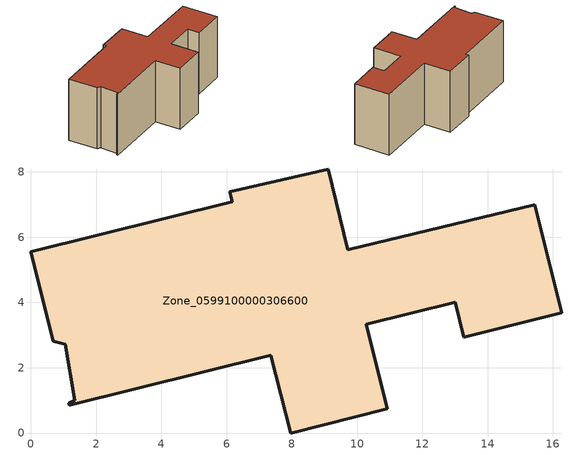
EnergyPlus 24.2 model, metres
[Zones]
Zone_0599100000306600
 floor ground (C_G): 0.69,2.81 0,5.55 6.18,7.08 6.1,7.39 9.11,8.09 9.72,5.62 15.44,7 16.27,3.68 13.27,2.93 13,4.01 10.28,3.33 10.93,0.75 7.96,0 7.36,2.39 1.19,0.85 1.17,0.91 1.34,1.01 1.05,2.72 z0
 wall outside (C_F): 0,5.55 0.69,2.81 1.05,2.72 1.34,1.01 1.17,0.91 1.19,0.85 7.36,2.39 7.96,0 10.93,0.75 10.28,3.33 13,4.01 13.27,2.93 16.27,3.68 15.44,7 9.72,5.62 9.11,8.09 6.1,7.39 6.18,7.08 0,5.55 z0:6.1
 roof outside (C_R): 1.19,0.85 7.36,2.39 7.96,0 10.93,0.75 10.28,3.33 13,4.01 13.27,2.93 16.27,3.68 15.44,7 9.72,5.62 9.11,8.09 6.1,7.39 6.18,7.08 0,5.55 0.69,2.81 1.05,2.72 1.34,1.01 1.17,0.91 z6.1
[BUILDING]
Pand.0599100000306600: North Axis=0; Terrain=City; Loads Convergence Tolerance Value=0.04; Temperature Convergence Tolerance Value=0.4; Solar Distribution=FullExterior; Maximum Number of Warmup Days=25; Minimum Number of Warmup Days=1
[Site:Location]
Rotterdam.The.Hague.AP_ZH_NLD Design_Conditions: Latitude=51.96; Longitude=4.45; Time Zone=1; Elevation=-4.5
[SITE:GROUNDTEMPERATURE:BUILDINGSURFACE]
18, 18, 18, 18, 18, 18, 18, 18, 18, 18, 18, 18
[MATERIAL] Thermal Absorptance=0.9; Solar Absorptance=0.7; Visible Absorptance=0.7
Name | Roughness | Thickness | Conductivity | Density | Specific Heat
G.TI.1965-1974 | MediumSmooth | 0.15 | 0.882353 | 540 | 1210
F.TI.1965-1974 | Rough | 0.3 | 0.697674 | 1920 | 840
R.TI.1965-1974 | MediumRough | 0.2 | 0.232558 | 1500 | 1000
[CONSTRUCTION]
C_G: G.TI.1965-1974
C_F: F.TI.1965-1974
C_R: R.TI.1965-1974
[ZONE]
Zone_0599100000306600: Type=1; Multiplier=1; Ceiling Height=Autocalculate; Volume=Autocalculate; Floor Area=autocalculate; Part of Total Floor Area=Yes
[ZONEINFILTRATION:DESIGNFLOWRATE]
Infil_Zone_0599100000306600: Zone or ZoneList or Space or SpaceList=Zone_0599100000306600; Schedule=AlwaysOn; Design Flow Rate Calculation Method=Flow/Area; Flow Rate per Floor Area=0.003; Constant Term Coefficient=1; Temperature Term Coefficient=0; Velocity Term Coefficient=0; Velocity Squared Term Coefficient=0
[HVACTEMPLATE:ZONE:IDEALLOADSAIRSYSTEM]
Zone_0599100000306600: Maximum Heating Supply Air Temperature=50; Minimum Cooling Supply Air Temperature=13; Maximum Heating Supply Air Humidity Ratio=0.0156; Minimum Cooling Supply Air Humidity Ratio=0.0077; Heating Limit=NoLimit; Cooling Limit=NoLimit; Dehumidification Control Type=ConstantSensibleHeatRatio; Cooling Sensible Heat Ratio=0.7; Dehumidification Setpoint=60; Humidification Control Type=None; Humidification Setpoint=30; Outdoor Air Method=None; Outdoor Air Flow Rate per Person=0.00944; Outdoor Air Flow Rate per Zone Floor Area=0; Outdoor Air Flow Rate per Zone=0; Demand Controlled Ventilation Type=None; Outdoor Air Economizer Type=NoEconomizer; Heat Recovery Type=None; Sensible Heat Recovery Effectiveness=0.7; Latent Heat Recovery Effectiveness=0.65
[ZONECONTROL:THERMOSTAT]
ThermostatControl_Zone_0599100000306600: Zone or ZoneList=Zone_0599100000306600; Control Type Schedule=DualSetpointControlType; Control 1=Thermostat_Zone_0599100000306600; Temperature Difference Between Cutout And Setpoint=0
[THERMOSTATSETPOINT:DUALSETPOINT]
Thermostat_Zone_0599100000306600: Heating Setpoint Temperature Schedule=HeatingSetpoint_Zone_0599100000306600; Cooling Setpoint Temperature Schedule=CoolingSetpoint_Zone_0599100000306600
[SCHEDULE:COMPACT]
HeatingSetpoint_Zone_0599100000306600: Through: 12/31, For: AllDays, Until: 24:00, 21
CoolingSetpoint_Zone_0599100000306600: Through: 12/31, For: AllDays, Until: 24:00, 24
DualSetpointControlType: Through: 12/31, For: AllDays, Until: 24:00, 4
AlwaysOn: Through: 12/31, For: AllDays, Until: 24:00, 1
